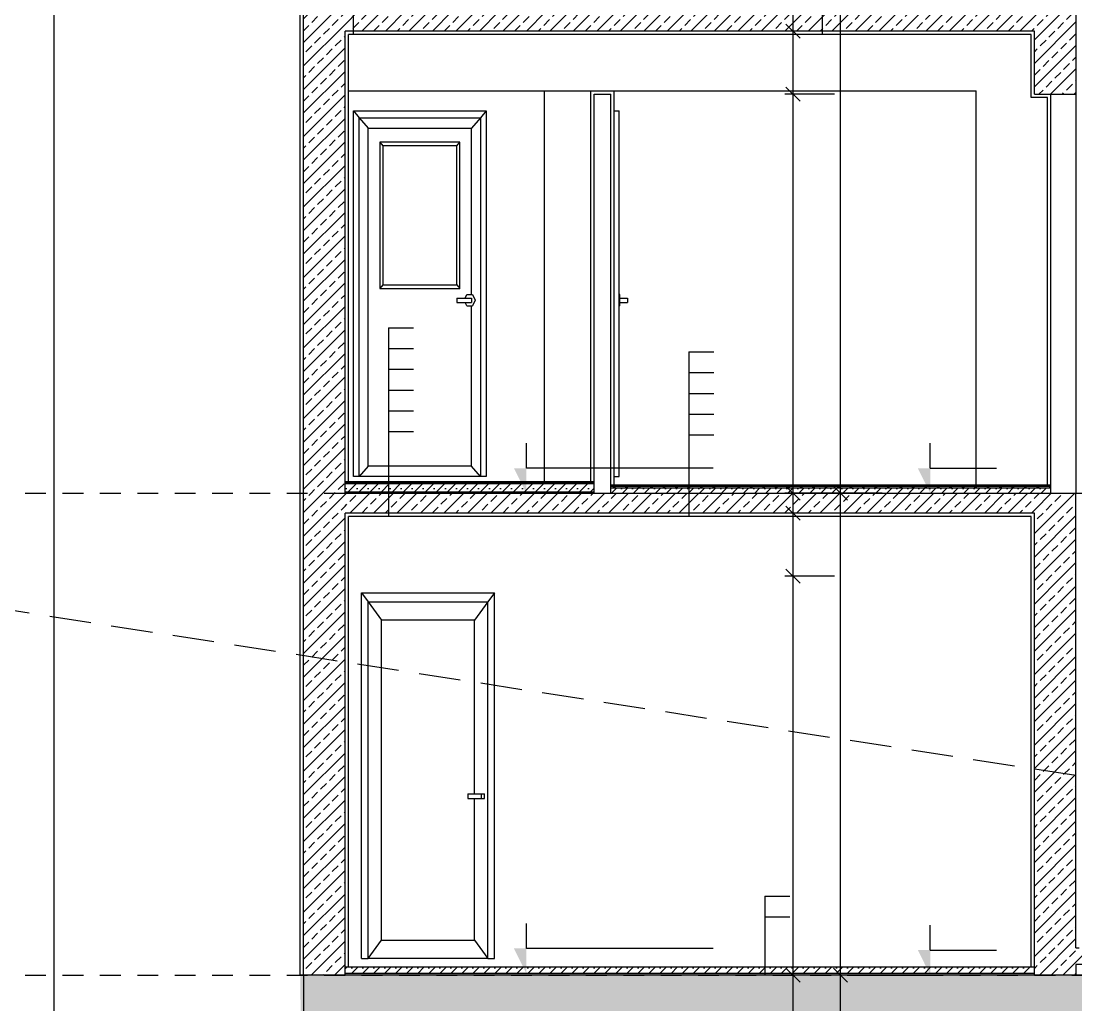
# Model space of a CAD drawing. Header units: metres. Extents: x -220 to 294, y -29 to 18.
# Drawn here: x 2.62 to 8.97, y -7.98 to -2.06 of the extents above; entities that cross this region are included whole.
import ezdxf

# ---------------------------------------------------------------- set-up
doc = ezdxf.new("R2010")
doc.units = ezdxf.units.M
doc.header["$MEASUREMENT"] = 0
doc.linetypes.add('DASHED2', pattern=[0.375, 0.25, -0.125])
doc.linetypes.add('DASHED4', pattern=[0.1875, 0.125, -0.0625])
for name, color, linetype in [('Cizgi', 7, 'Continuous'), ('Kesit_Kot', 7, 'Continuous'), ('Olculendirme', 7, 'Continuous'), ('Rota', 7, 'Continuous'), ('Standart', 7, 'Continuous'), ('Tarama', 7, 'Continuous')]:
    doc.layers.add(name, color=color, linetype=linetype)

msp = doc.modelspace()

# ---------------------------------------------------------------- hatches: boundary and pattern name
at = {"layer": 'Kesit_Kot', "linetype": 'Continuous', "lineweight": -3}
for points in [[(8.0894, -4.9), (8.0144, -4.75), (8.0894, -4.75)], [(8.0894, -7.8), (8.0144, -7.65), (8.0894, -7.65)]]:
    msp.add_hatch(color=216, dxfattribs=at).paths.add_polyline_path(points)
at = {"layer": 'Standart', "linetype": 'Continuous', "lineweight": -3}
for points in [[(5.6587, -4.9), (5.5837, -4.75), (5.6587, -4.75)], [(5.6587, -7.79), (5.5837, -7.64), (5.6587, -7.64)]]:
    msp.add_hatch(color=216, dxfattribs=at).paths.add_polyline_path(points)
at = {"layer": 'Tarama', "linetype": 'Continuous', "lineweight": -3}
h = msp.add_hatch(dxfattribs=at)
h.set_pattern_fill('ANSI33', color=58, scale=0.4, style=0)
h.paths.add_polyline_path([(4.567, -4.9), (4.317, -4.9), (4.317, -2), (4.567, -2)])
h = msp.add_hatch(dxfattribs=at)
h.set_pattern_fill('ANSI33', color=58, scale=0.4, style=0)
h.paths.add_polyline_path([(8.7158, -2.12), (4.567, -2.12), (4.567, -2), (8.7158, -2)])
h = msp.add_hatch(dxfattribs=at)
h.set_pattern_fill('ANSI33', color=58, scale=0.4, style=0)
h.paths.add_polyline_path([(8.9658, -2.5), (8.7158, -2.5), (8.7158, -2), (8.9658, -2)])
h = msp.add_hatch(dxfattribs=at)
h.set_pattern_fill('NET', color=163, style=0)
h.paths.add_polyline_path([(6.067, -4.84), (4.567, -4.84), (4.567, -4.83), (6.067, -4.83)])
h = msp.add_hatch(dxfattribs=at)
h.set_pattern_fill('DOTS', color=58, scale=0.8, style=0)
h.paths.add_polyline_path([(6.067, -4.845), (4.567, -4.845), (4.567, -4.84), (6.067, -4.84)])
h = msp.add_hatch(dxfattribs=at)
h.set_pattern_fill('SACNCR', color=58, scale=0.5, style=0)
h.paths.add_polyline_path([(6.067, -4.895), (4.567, -4.895), (4.567, -4.845), (6.067, -4.845)])
h = msp.add_hatch(dxfattribs=at)
h.set_pattern_fill('ANSI31', color=58, scale=0.5, style=0)
h.paths.add_polyline_path([(8.8158, -4.86), (6.167, -4.86), (6.167, -4.85), (8.8158, -4.85)])
h = msp.add_hatch(dxfattribs=at)
h.set_pattern_fill('TRIANG', color=58, scale=0.2, style=0)
h.paths.add_polyline_path([(8.8158, -4.87), (6.167, -4.87), (6.167, -4.86), (8.8158, -4.86)])
h = msp.add_hatch(dxfattribs=at)
h.set_pattern_fill('SACNCR', color=58, scale=0.5, style=0)
h.paths.add_polyline_path([(8.8158, -4.9), (6.167, -4.9), (6.167, -4.87), (8.8158, -4.87)])
h = msp.add_hatch(dxfattribs=at)
h.set_pattern_fill('ANSI33', color=58, scale=0.4, style=0)
h.paths.add_polyline_path([(4.567, -7.8), (4.317, -7.8), (4.317, -4.9), (4.567, -4.9)])
h = msp.add_hatch(dxfattribs=at)
h.set_pattern_fill('DOTS', color=38, scale=0.8, style=0)
h.paths.add_polyline_path([(6.067, -4.9), (4.567, -4.9), (4.567, -4.895), (6.067, -4.895)])
h = msp.add_hatch(dxfattribs=at)
h.set_pattern_fill('ANSI33', color=58, scale=0.4, style=0)
h.paths.add_polyline_path([(8.7158, -5.02), (4.567, -5.02), (4.567, -4.9), (8.7158, -4.9)])
h = msp.add_hatch(dxfattribs=at)
h.set_pattern_fill('ANSI33', color=58, scale=0.4, style=0)
h.paths.add_polyline_path([(8.9658, -5.4), (8.7158, -5.4), (8.7158, -4.9), (8.9658, -4.9)])
h = msp.add_hatch(dxfattribs=at)
h.set_pattern_fill('ANSI33', color=58, scale=0.4, style=0)
h.paths.add_polyline_path([(8.9658, -7.8), (8.7158, -7.8), (8.7158, -5.4), (8.9658, -5.4)])
h = msp.add_hatch(dxfattribs=at)
h.set_pattern_fill('ANSI33', color=58, scale=0.4, style=0)
h.paths.add_polyline_path([(13.1693, -7.7365), (8.9658, -7.7365), (8.9658, -7.6365), (13.1693, -7.6365)])
h = msp.add_hatch(dxfattribs=at)
h.set_pattern_fill('ANSI33', color=58, scale=0.4, style=0)
h.paths.add_polyline_path([(-5.683, -7.8), (-5.683, -8.5), (1.867, -8.5), (1.867, -10), (4.567, -10), (4.567, -8.5), (8.9658, -8.5), (8.9658, -8.2), (13.217, -8.2), (13.4194, -8.2), (13.4194, -7.8), (4.297, -7.8), (4.317, -9.3), (2.117, -9.3), (2.117, -7.8)])
h = msp.add_hatch(dxfattribs=at)
h.set_pattern_fill('SACNCR', color=58, scale=0.5, style=0)
h.paths.add_polyline_path([(8.7158, -7.79), (4.567, -7.79), (4.567, -7.75), (8.7158, -7.75)])
h = msp.add_hatch(dxfattribs=at)
h.set_pattern_fill('TRIANG', color=58, scale=0.2, style=0)
h.paths.add_polyline_path([(8.7158, -7.8), (4.567, -7.8), (4.567, -7.79), (8.7158, -7.79)])

# ---------------------------------------------------------------- linework, layer by layer
at = {"layer": 'Cizgi', "color": 7, "linetype": 'Continuous', "lineweight": -3}
for points in [[(4.317, -5.7788), (4.317, 14.1)], [(8.9658, -2), (8.9658, -2.5)], [(8.7158, -2.12), (4.567, -2.12)], [(4.567, -4.83), (4.567, -2.12)], [(8.7158, -2.5), (8.7158, -2.12)], [(8.7158, -2.5), (8.8158, -2.5)], [(8.8158, -2.5), (8.9658, -2.5)], [(4.567, -4.9), (4.567, -4.83)], [(4.567, -4.9), (6.067, -4.9)], [(6.067, -4.9), (6.167, -4.9)], [(6.167, -4.9), (8.8158, -4.9)], [(8.8158, -4.9), (8.9658, -4.9)], [(8.9658, -6.4507), (8.9658, -4.9)], [(4.567, -5.8149), (4.567, -5.02)], [(8.7158, -5.02), (4.567, -5.02)], [(8.7158, -6.4145), (8.7158, -5.02)], [(4.317, -7.8), (4.317, -5.7788)], [(4.567, -7.75), (4.567, -5.8149)], [(8.7158, -7.75), (8.7158, -6.4145)], [(8.9658, -7.6365), (8.9658, -6.4507)], [(8.9658, -7.6365), (8.9858, -7.6365)], [(13.1693, -7.7365), (8.9658, -7.7365)], [(8.9658, -7.7365), (8.9658, -7.8)], [(4.567, -7.8), (4.317, -7.8)], [(4.567, -7.8), (4.567, -7.75)], [(8.7158, -7.8), (8.7158, -7.75)], [(8.9658, -7.8), (8.7158, -7.8)]]:
    msp.add_lwpolyline(points, dxfattribs=at)
at = {"layer": 'Cizgi', "color": 241, "linetype": 'Continuous', "lineweight": -3}
for points in [[(4.297, -4.9), (4.297, -2)], [(8.6958, -2.14), (4.587, -2.14)], [(4.587, -4.83), (4.587, -2.14)], [(8.6958, -2.52), (8.6958, -2.14)], [(6.047, -4.83), (6.047, -2.48)], [(6.047, -2.48), (6.187, -2.48)], [(6.187, -2.6), (6.187, -2.48)], [(8.7958, -2.52), (8.6958, -2.52)], [(8.7958, -4.85), (8.7958, -2.52)], [(6.187, -4.8), (6.187, -2.6)], [(6.187, -4.85), (6.187, -4.8)], [(4.297, -5.7759), (4.297, -4.9)], [(8.6958, -5.04), (4.587, -5.04)], [(4.587, -5.8178), (4.587, -5.04)], [(8.6958, -6.4116), (8.6958, -5.04)], [(4.297, -7.8), (4.297, -5.7759)], [(4.587, -7.75), (4.587, -5.8178)], [(8.6958, -7.75), (8.6958, -6.4116)], [(4.317, -7.8), (4.297, -7.8)], [(8.9858, -7.8), (8.9658, -7.8)]]:
    msp.add_lwpolyline(points, dxfattribs=at)
at = {"layer": 'Cizgi', "color": 118, "linetype": 'Continuous', "lineweight": -3}
for points in [[(4.587, -2.48), (5.767, -2.48)], [(5.767, -2.48), (6.047, -2.48)], [(5.767, -4.83), (5.767, -2.48)], [(6.187, -2.48), (8.3658, -2.48)], [(8.3658, -4.85), (8.3658, -2.48)]]:
    msp.add_lwpolyline(points, dxfattribs=at)
at = {"layer": 'Cizgi', "color": 166, "linetype": 'Continuous', "lineweight": -3}
for points in [[(6.067, -4.83), (6.067, -2.5)], [(6.067, -2.5), (6.167, -2.5)], [(6.167, -4.85), (6.167, -2.5)], [(8.8158, -4.85), (8.8158, -2.5)], [(8.9658, -2.5), (8.9658, -4.9)], [(6.067, -4.9), (6.067, -4.83)], [(6.167, -4.9), (6.167, -4.85)], [(8.8158, -4.9), (8.8158, -4.85)]]:
    msp.add_lwpolyline(points, dxfattribs=at)
at = {"layer": 'Cizgi', "color": 98, "linetype": 'Continuous', "lineweight": -3}
for points in [[(4.617, -2.6), (5.417, -2.6)], [(4.617, -4.8), (4.617, -2.6)], [(4.617, -2.6), (4.6526, -2.6419)], [(5.417, -2.6), (5.3814, -2.6419)], [(5.417, -2.6), (5.417, -4.8)], [(6.187, -2.6), (6.217, -2.6)], [(6.217, -3.7053), (6.217, -2.6)], [(4.6526, -2.6419), (5.3814, -2.6419)], [(4.6526, -4.8), (4.6526, -2.6419)], [(4.6526, -2.6419), (4.7059, -2.7048)], [(5.3814, -2.6419), (5.3281, -2.7048)], [(5.3814, -2.6419), (5.3814, -4.8)], [(4.7059, -2.7048), (5.3281, -2.7048)], [(4.7059, -4.7371), (4.7059, -2.7048)], [(5.3281, -3.7053), (5.3281, -2.7048)], [(4.777, -2.7886), (4.7948, -2.8095)], [(5.257, -2.7886), (4.777, -2.7886)], [(4.777, -2.7886), (4.777, -3.6686)], [(5.2392, -2.8095), (5.257, -2.7886)], [(5.257, -3.6686), (5.257, -2.7886)], [(5.2392, -2.8095), (4.7948, -2.8095)], [(4.7948, -2.8095), (4.7948, -3.6476)], [(5.2392, -3.6476), (5.2392, -2.8095)], [(4.7948, -3.6476), (4.777, -3.6686)], [(4.777, -3.6686), (5.257, -3.6686)], [(4.7948, -3.6476), (5.2392, -3.6476)], [(5.2392, -3.6476), (5.257, -3.6686)], [(5.2392, -3.7262), (5.2392, -3.7524)], [(5.2392, -3.7262), (5.2901, -3.7262)], [(5.2901, -3.7262), (5.3003, -3.7053)], [(5.2901, -3.7262), (5.3281, -3.7262)], [(5.3003, -3.7053), (5.3281, -3.7053)], [(5.3281, -3.7053), (5.3337, -3.7053)], [(5.3281, -3.7262), (5.3281, -3.7524)], [(5.3337, -3.7053), (5.3503, -3.7393)], [(5.3503, -3.7393), (5.3337, -3.7733)], [(6.2213, -3.7053), (6.217, -3.7053)], [(6.217, -3.7393), (6.217, -3.7053)], [(6.2213, -3.7393), (6.217, -3.7393)], [(6.217, -3.7733), (6.217, -3.7393)], [(6.2213, -3.7262), (6.2213, -3.7053)], [(6.2213, -3.7393), (6.2213, -3.7262)], [(6.2213, -3.7262), (6.267, -3.7262)], [(6.2213, -3.7524), (6.2213, -3.7393)], [(6.267, -3.7262), (6.267, -3.7524)], [(5.2392, -3.7524), (5.2901, -3.7524)], [(5.3003, -3.7733), (5.2901, -3.7524)], [(5.2901, -3.7524), (5.3281, -3.7524)], [(5.3003, -3.7733), (5.3281, -3.7733)], [(5.3281, -4.7371), (5.3281, -3.7733)], [(5.3281, -3.7733), (5.3337, -3.7733)], [(6.217, -4.8), (6.217, -3.7733)], [(6.2213, -3.7733), (6.217, -3.7733)], [(6.2213, -3.7733), (6.2213, -3.7524)], [(6.2213, -3.7524), (6.267, -3.7524)], [(4.7059, -4.7371), (4.6526, -4.8)], [(5.3281, -4.7371), (4.7059, -4.7371)], [(5.3814, -4.8), (5.3281, -4.7371)], [(4.6526, -4.8), (4.617, -4.8)], [(5.3814, -4.8), (4.6526, -4.8)], [(5.417, -4.8), (5.3814, -4.8)], [(6.187, -4.8), (6.217, -4.8)], [(4.667, -5.8293), (4.667, -5.5)], [(4.667, -5.5), (4.707, -5.555)], [(4.667, -5.5), (5.467, -5.5)], [(5.467, -5.5), (5.427, -5.555)], [(5.467, -5.945), (5.467, -5.5)], [(4.707, -5.8351), (4.707, -5.555)], [(4.707, -5.555), (4.787, -5.665)], [(4.707, -5.555), (5.427, -5.555)], [(5.427, -5.555), (5.347, -5.665)], [(5.427, -5.9392), (5.427, -5.555)], [(5.347, -5.665), (4.787, -5.665)], [(4.787, -5.8467), (4.787, -5.665)], [(5.347, -5.9276), (5.347, -5.665)], [(4.667, -7.7), (4.667, -5.8293)], [(4.707, -7.7), (4.707, -5.8351)], [(4.787, -7.59), (4.787, -5.8467)], [(5.347, -6.71), (5.347, -5.9276)], [(5.427, -7.7), (5.427, -5.9392)], [(5.467, -7.7), (5.467, -5.945)], [(5.307, -6.71), (5.347, -6.71)], [(5.307, -6.71), (5.307, -6.7375)], [(5.347, -6.71), (5.387, -6.71)], [(5.387, -6.71), (5.387, -6.7375)], [(5.387, -6.71), (5.407, -6.71)], [(5.407, -6.7375), (5.407, -6.71)], [(5.307, -6.7375), (5.347, -6.7375)], [(5.347, -7.59), (5.347, -6.7375)], [(5.347, -6.7375), (5.387, -6.7375)], [(5.387, -6.7375), (5.407, -6.7375)], [(4.707, -7.7), (4.787, -7.59)], [(4.787, -7.59), (5.347, -7.59)], [(5.347, -7.59), (5.427, -7.7)], [(4.667, -7.7), (4.707, -7.7)], [(5.427, -7.7), (4.707, -7.7)], [(5.427, -7.7), (5.467, -7.7)]]:
    msp.add_lwpolyline(points, dxfattribs=at)
at = {"layer": 'Cizgi', "color": 59, "linetype": 'Continuous', "lineweight": -3}
for points in [[(4.567, -4.83), (4.587, -4.83)], [(4.587, -4.83), (5.767, -4.83)], [(5.767, -4.83), (6.047, -4.83)], [(6.047, -4.83), (6.067, -4.83)], [(6.167, -4.85), (6.187, -4.85)], [(6.187, -4.85), (8.3658, -4.85)], [(8.3658, -4.85), (8.7958, -4.85)], [(8.7958, -4.85), (8.8158, -4.85)], [(4.567, -7.75), (4.587, -7.75)], [(8.7158, -7.8), (4.567, -7.8)], [(4.587, -7.75), (8.6958, -7.75)], [(8.6958, -7.75), (8.7158, -7.75)]]:
    msp.add_lwpolyline(points, dxfattribs=at)
at = {"layer": 'Cizgi', "color": 38, "linetype": 'Continuous', "lineweight": -3}
for points in [[(6.067, -4.84), (4.567, -4.84)], [(6.067, -4.845), (4.567, -4.845)], [(8.8158, -4.86), (6.167, -4.86)], [(8.8158, -4.87), (6.167, -4.87)], [(6.067, -4.895), (4.567, -4.895)], [(8.7158, -7.79), (4.567, -7.79)]]:
    msp.add_lwpolyline(points, dxfattribs=at)
at = {"layer": 'Cizgi', "color": 73, "linetype": 'DASHED4', "lineweight": -3}
for points in [[(-5.233, -4.9), (13.4543, -4.9)], [(-5.233, -7.8), (13.4694, -7.8)]]:
    msp.add_lwpolyline(points, dxfattribs=at)
at = {"layer": 'Kesit_Kot', "color": 216, "linetype": 'Continuous', "lineweight": -3}
for points in [[(8.0894, -4.75), (8.0894, -4.6)], [(8.0894, -4.75), (8.4875, -4.75)], [(7.5894, -4.9), (8.0894, -4.9)], [(8.0894, -7.65), (8.0894, -7.5)], [(8.0894, -7.65), (8.4875, -7.65)], [(7.5894, -7.8), (8.0894, -7.8)]]:
    msp.add_lwpolyline(points, dxfattribs=at)
at = {"layer": 'Olculendirme', "color": 47, "linetype": 'Continuous', "lineweight": -3}
for points in [[(2.817, -10.33), (2.817, 14.33)], [(7.2633, -7.88), (7.2633, 12.58)], [(7.5496, -8.83), (7.5496, 12.58)], [(7.5133, -2.12), (7.2133, -2.12)], [(7.5133, -2.5), (7.2133, -2.5)], [(7.5133, -4.9), (7.2133, -4.9)], [(7.7996, -4.9), (7.4996, -4.9)], [(7.5133, -5.02), (7.2133, -5.02)], [(7.5133, -5.4), (7.2133, -5.4)], [(7.2633, -8.83), (7.2633, -7.72)], [(7.5133, -7.8), (7.2133, -7.8)], [(7.5133, -7.8), (7.2133, -7.8)], [(7.7996, -7.8), (7.4996, -7.8)]]:
    msp.add_lwpolyline(points, dxfattribs=at)
at = {"layer": 'Olculendirme', "color": 59, "linetype": 'Continuous', "lineweight": -3}
for points in [[(7.2209, -2.0776), (7.3057, -2.1624)], [(7.2209, -2.4576), (7.3057, -2.5424)], [(7.2209, -4.8576), (7.3057, -4.9424)], [(7.5072, -4.8576), (7.5921, -4.9424)], [(7.2209, -4.9776), (7.3057, -5.0624)], [(7.2209, -5.3576), (7.3057, -5.4424)], [(7.2209, -7.7576), (7.3057, -7.8424)], [(7.2209, -7.7576), (7.3057, -7.8424)], [(7.5072, -7.7576), (7.5921, -7.8424)]]:
    msp.add_lwpolyline(points, dxfattribs=at)
at = {"layer": 'Rota', "color": 95, "linetype": 'DASHED2', "lineweight": -3}
for points in [[(8.9658, -6.6), (-5.183, -4.4057)], [(13.4194, -7.0944), (8.9658, -6.6)]]:
    msp.add_lwpolyline(points, dxfattribs=at)
at = {"layer": 'Rota', "color": 7, "linetype": 'Continuous', "lineweight": -3}
for points in [[(13.4194, -7.8), (4.317, -7.8)], [(4.317, -7.8), (4.317, -9.3)]]:
    msp.add_lwpolyline(points, dxfattribs=at)
at = {"layer": 'Standart', "color": 58, "linetype": 'Continuous', "lineweight": -3}
for points in [[(4.6156, -1.005), (4.6156, -2.14)], [(7.4391, -1.15), (7.4391, -2.14)], [(4.8284, -3.905), (4.8284, -5.04)], [(4.8284, -3.905), (4.9784, -3.905)], [(4.8284, -4.03), (4.9784, -4.03)], [(6.6361, -4.05), (6.6361, -5.04)], [(6.6361, -4.05), (6.7861, -4.05)], [(4.8284, -4.155), (4.9784, -4.155)], [(6.6361, -4.175), (6.7861, -4.175)], [(4.8284, -4.28), (4.9784, -4.28)], [(6.6361, -4.3), (6.7861, -4.3)], [(4.8284, -4.405), (4.9784, -4.405)], [(6.6361, -4.425), (6.7861, -4.425)], [(4.8284, -4.53), (4.9784, -4.53)], [(6.6361, -4.55), (6.7861, -4.55)], [(7.0932, -7.325), (7.0932, -7.8)], [(7.0932, -7.325), (7.2432, -7.325)], [(7.0932, -7.45), (7.2432, -7.45)]]:
    msp.add_lwpolyline(points, dxfattribs=at)
at = {"layer": 'Standart', "color": 216, "linetype": 'Continuous', "lineweight": -3}
for points in [[(5.6587, -4.75), (5.6587, -4.6)], [(6.7818, -4.75), (5.6587, -4.75)], [(5.6587, -7.64), (5.6587, -7.49)], [(6.7818, -7.64), (5.6587, -7.64)]]:
    msp.add_lwpolyline(points, dxfattribs=at)

doc.saveas('drawing.dxf')
